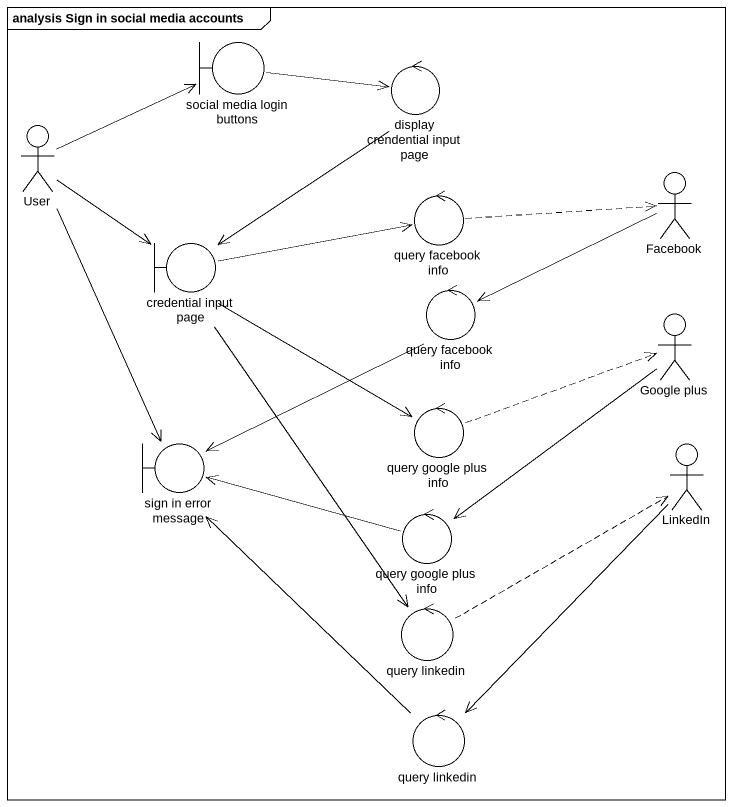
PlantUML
@startuml
mainframe analysis Sign in social media accounts
boundary "social media login buttons" as social_media_login_buttons
control "display crendential input page" as display_crendential_input
actor User
control "query facebook info" as query_facebook_info
actor Facebook
boundary "credential input page" as credential_input_page
control "query facebook info" as query_facebook_info_2
actor "Google plus" as Google_plus
control "query google plus info" as query_google_plus_info
boundary "sign in error message" as sign_in_error_message
actor LinkedIn
control "query google plus info" as query_google_plus_info_2
control "query linkedin" as query_linkedin
control "query linkedin" as query_linkedin_2
social_media_login_buttons -right-> display_crendential_input
display_crendential_input --> credential_input_page
User -right-> social_media_login_buttons
User --> credential_input_page
User --> sign_in_error_message
query_facebook_info .right.> Facebook
Facebook -left-> query_facebook_info_2
credential_input_page -right-> query_facebook_info
credential_input_page --> query_google_plus_info
credential_input_page --> query_linkedin
query_facebook_info_2 -left-> sign_in_error_message
Google_plus --> query_google_plus_info_2
query_google_plus_info .right.> Google_plus
LinkedIn --> query_linkedin_2
query_google_plus_info_2 -left-> sign_in_error_message
query_linkedin .up.> LinkedIn
query_linkedin_2 -up-> sign_in_error_message
@enduml
